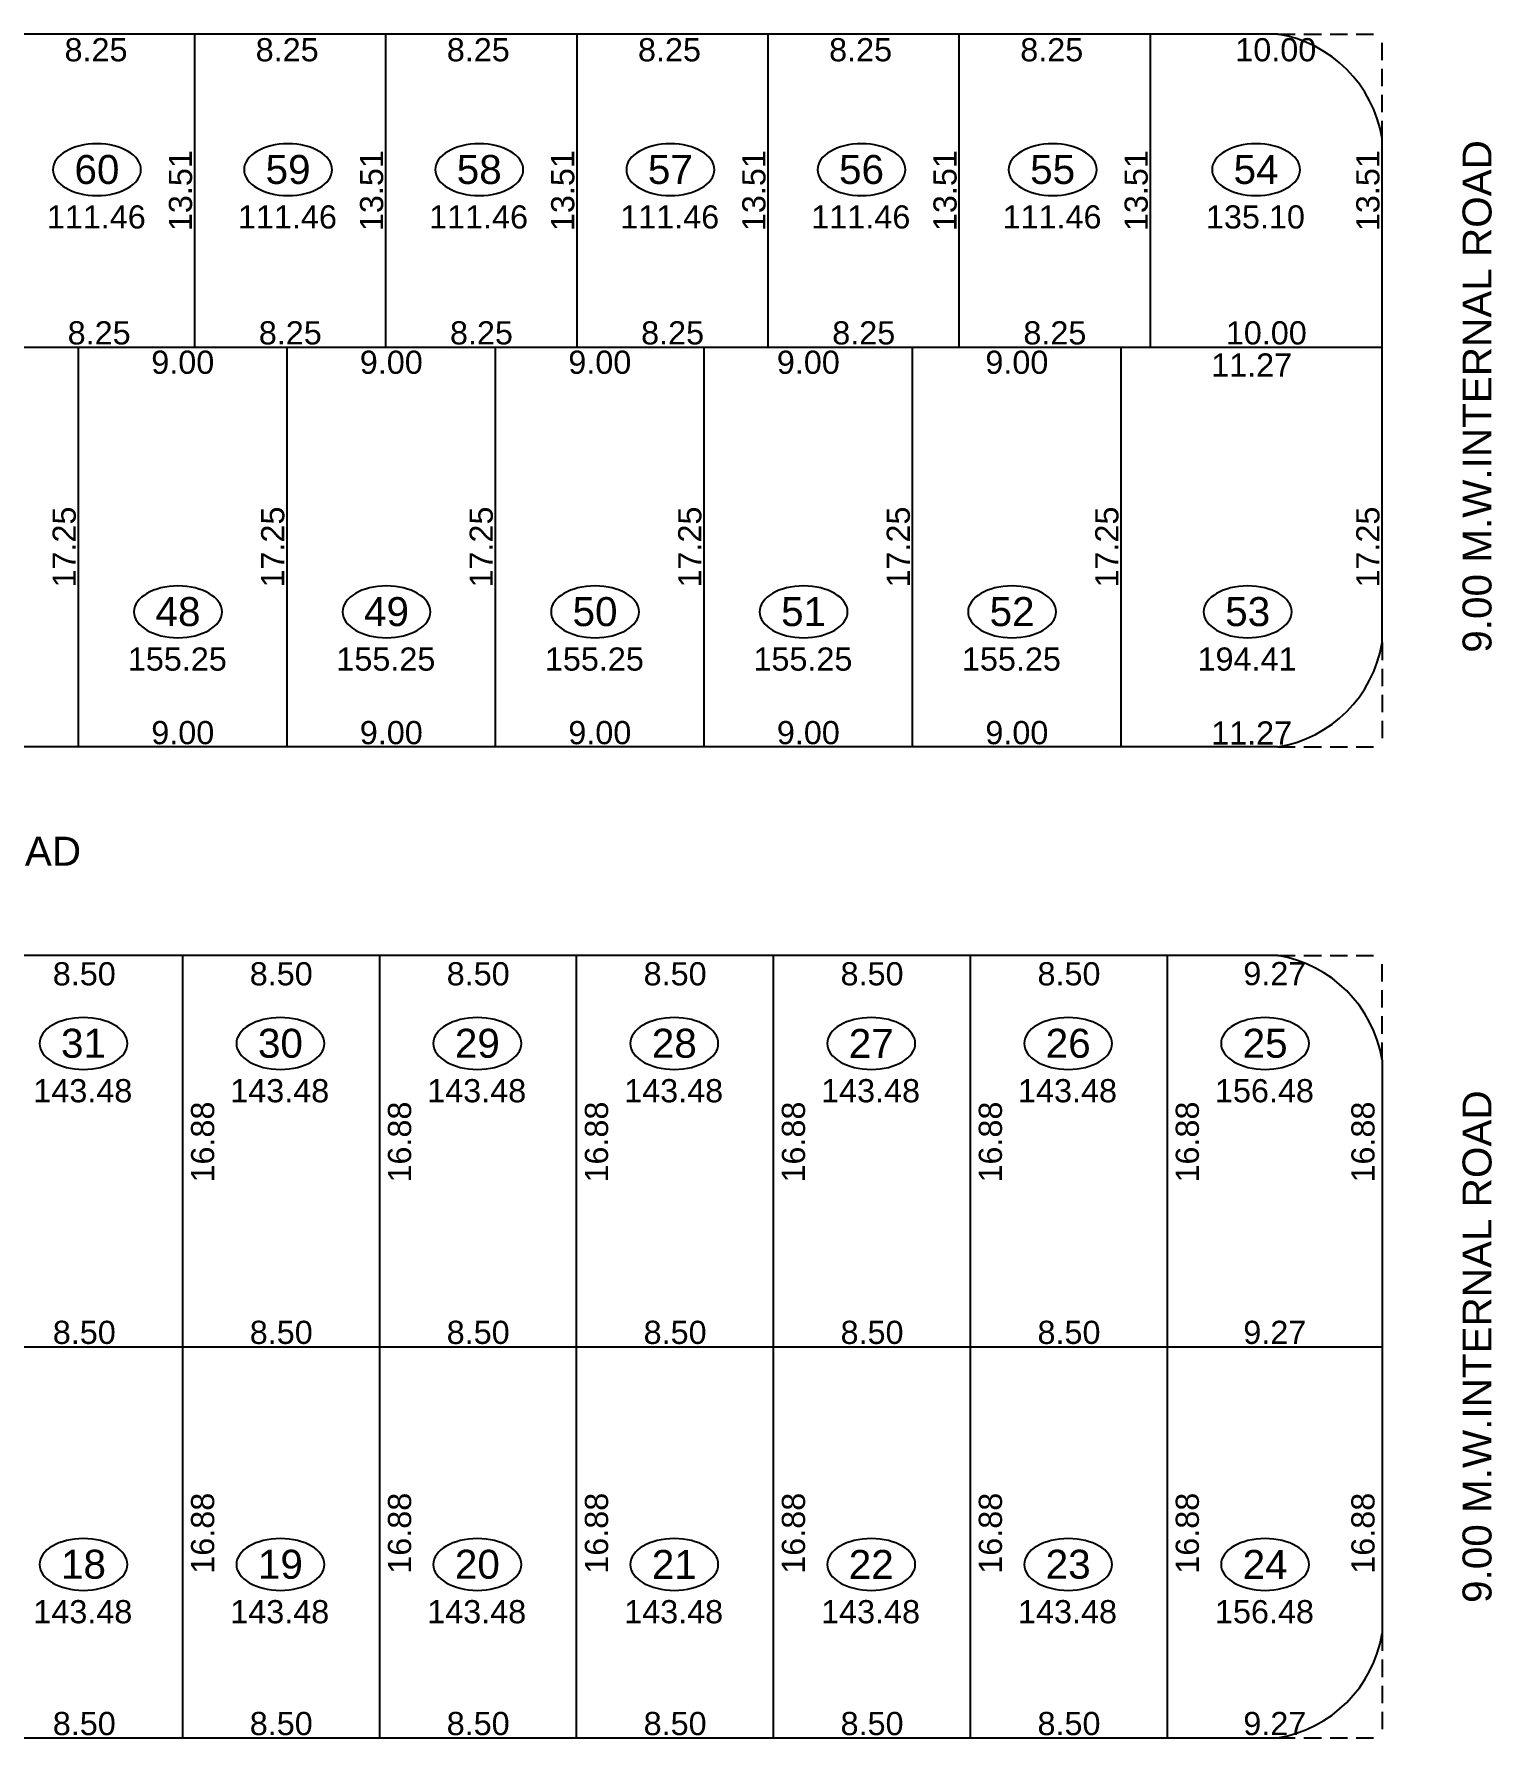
# Model space of a CAD drawing. Header units: millimetres. Extents: x 9625 to 10808, y -1607 to -1252.
# Drawn here: x 10382.5 to 10445.4, y -1412.4 to -1338.8 of the extents above; entities that cross this region are included whole.
import ezdxf

# ---------------------------------------------------------------- set-up
doc = ezdxf.new("R2010")
doc.units = ezdxf.units.MM
doc.header["$LTSCALE"] = 3
doc.header["$MEASUREMENT"] = 0
doc.header["$PDMODE"] = 35
doc.header["$PDSIZE"] = 1
doc.linetypes.add('HIDDEN', pattern=[0.375, 0.25, -0.125])
doc.layers.get('Defpoints').update_dxf_attribs({"linetype": 'HIDDEN'})
for name, color, linetype in [('DIM1', 8, 'Continuous'), ('PLOT TEXT', 3, 'Continuous'), ('Text', 3, 'Continuous'), ('WALL', 6, 'Continuous')]:
    doc.layers.add(name, color=color, linetype=linetype)
doc.styles.add('ARIAL', font='arial.ttf')
doc.styles.get("Standard").update_dxf_attribs({"font": 'arial.ttf'})
doc.dimstyles.get("Standard").update_dxf_attribs({"dimtxt": 1, "dimasz": 0, "dimexe": 0, "dimexo": 0, "dimgap": 0.1, "dimtad": 1, "dimzin": 0, "dimdsep": 46, "dimtxsty": 'Standard', "dimcen": 0, "dimse1": 1, "dimse2": 1, "dimsd1": 1, "dimsd2": 1, "dimclrd": 256, "dimclre": 256, "dimclrt": 3, "dimadec": 0, "dimazin": 0, "dimtfac": 1, "dimtix": 1, "dimtofl": 0, "dimtmove": 2, "dimatfit": 3, "dimfxl": 1, "dimtolj": 1, "dimtzin": 0, "dimlwd": -1, "dimlwe": -1, "dimarcsym": 0})

# ---------------------------------------------------------------- blocks, each defined once
blk = doc.blocks.new('*D873')
at = {"layer": 'Defpoints', "color": 0}
for p in [(10430.638, -1338.811), (10430.638, -1338.811), (10440.638, -1338.811)]:
    blk.add_point(p, dxfattribs=at)
at = {"layer": 'DIM1', "color": 3, "insert": (10436.047, -1339.493), "char_height": 1, "attachment_point": 5, "rotation": 0}
blk.add_mtext('\\A1;10.00', dxfattribs=at)
blk = doc.blocks.new('*D872')
at = {"layer": 'Defpoints', "color": 0}
for p in [(10430.638, -1352.321), (10440.638, -1352.321), (10440.638, -1352.321)]:
    blk.add_point(p, dxfattribs=at)
at = {"layer": 'DIM1', "color": 3, "insert": (10435.638, -1351.71), "char_height": 1, "attachment_point": 5, "rotation": 0}
blk.add_mtext('\\A1;10.00', dxfattribs=at)
blk = doc.blocks.new('*D874')
at = {"layer": 'Defpoints', "color": 0}
for p in [(10440.638, -1338.811), (10440.638, -1338.811), (10440.638, -1352.321)]:
    blk.add_point(p, dxfattribs=at)
at = {"layer": 'DIM1', "color": 3, "insert": (10440.028, -1345.566), "char_height": 1, "attachment_point": 5, "rotation": 90}
blk.add_mtext('\\A1;13.51', dxfattribs=at)
blk = doc.blocks.new('*D870')
at = {"layer": 'Defpoints', "color": 0}
for p in [(10422.388, -1338.811), (10422.388, -1338.811), (10430.638, -1338.811)]:
    blk.add_point(p, dxfattribs=at)
at = {"layer": 'DIM1', "color": 3, "insert": (10426.378, -1339.493), "char_height": 1, "attachment_point": 5, "rotation": 0}
blk.add_mtext('\\A1;8.25', dxfattribs=at)
blk = doc.blocks.new('*D869')
at = {"layer": 'Defpoints', "color": 0}
for p in [(10422.388, -1352.321), (10430.638, -1352.321), (10430.638, -1352.321)]:
    blk.add_point(p, dxfattribs=at)
at = {"layer": 'DIM1', "color": 3, "insert": (10426.513, -1351.71), "char_height": 1, "attachment_point": 5, "rotation": 0}
blk.add_mtext('\\A1;8.25', dxfattribs=at)
blk = doc.blocks.new('*D871')
at = {"layer": 'Defpoints', "color": 0}
for p in [(10430.638, -1338.811), (10430.638, -1338.811), (10430.638, -1352.321)]:
    blk.add_point(p, dxfattribs=at)
at = {"layer": 'DIM1', "color": 3, "insert": (10430.028, -1345.566), "char_height": 1, "attachment_point": 5, "rotation": 90}
blk.add_mtext('\\A1;13.51', dxfattribs=at)
blk = doc.blocks.new('*D868')
at = {"layer": 'Defpoints', "color": 0}
for p in [(10414.138, -1338.811), (10414.138, -1338.811), (10422.388, -1338.811)]:
    blk.add_point(p, dxfattribs=at)
at = {"layer": 'DIM1', "color": 3, "insert": (10418.128, -1339.493), "char_height": 1, "attachment_point": 5, "rotation": 0}
blk.add_mtext('\\A1;8.25', dxfattribs=at)
blk = doc.blocks.new('*D867')
at = {"layer": 'Defpoints', "color": 0}
for p in [(10414.138, -1352.321), (10422.388, -1352.321), (10422.388, -1352.321)]:
    blk.add_point(p, dxfattribs=at)
at = {"layer": 'DIM1', "color": 3, "insert": (10418.263, -1351.71), "char_height": 1, "attachment_point": 5, "rotation": 0}
blk.add_mtext('\\A1;8.25', dxfattribs=at)
blk = doc.blocks.new('*D866')
at = {"layer": 'Defpoints', "color": 0}
for p in [(10405.888, -1338.811), (10405.888, -1338.811), (10414.138, -1338.811)]:
    blk.add_point(p, dxfattribs=at)
at = {"layer": 'DIM1', "color": 3, "insert": (10409.878, -1339.493), "char_height": 1, "attachment_point": 5, "rotation": 0}
blk.add_mtext('\\A1;8.25', dxfattribs=at)
blk = doc.blocks.new('*D865')
at = {"layer": 'Defpoints', "color": 0}
for p in [(10414.138, -1338.811), (10414.138, -1338.811), (10414.138, -1352.321)]:
    blk.add_point(p, dxfattribs=at)
at = {"layer": 'DIM1', "color": 3, "insert": (10413.528, -1345.566), "char_height": 1, "attachment_point": 5, "rotation": 90}
blk.add_mtext('\\A1;13.51', dxfattribs=at)
blk = doc.blocks.new('*D864')
at = {"layer": 'Defpoints', "color": 0}
for p in [(10405.888, -1352.321), (10414.138, -1352.321), (10414.138, -1352.321)]:
    blk.add_point(p, dxfattribs=at)
at = {"layer": 'DIM1', "color": 3, "insert": (10410.013, -1351.71), "char_height": 1, "attachment_point": 5, "rotation": 0}
blk.add_mtext('\\A1;8.25', dxfattribs=at)
blk = doc.blocks.new('*D863')
at = {"layer": 'Defpoints', "color": 0}
for p in [(10397.638, -1338.811), (10397.638, -1338.811), (10405.888, -1338.811)]:
    blk.add_point(p, dxfattribs=at)
at = {"layer": 'DIM1', "color": 3, "insert": (10401.628, -1339.493), "char_height": 1, "attachment_point": 5, "rotation": 0}
blk.add_mtext('\\A1;8.25', dxfattribs=at)
blk = doc.blocks.new('*D862')
at = {"layer": 'Defpoints', "color": 0}
for p in [(10405.888, -1338.811), (10405.888, -1338.811), (10405.888, -1352.321)]:
    blk.add_point(p, dxfattribs=at)
at = {"layer": 'DIM1', "color": 3, "insert": (10405.278, -1345.566), "char_height": 1, "attachment_point": 5, "rotation": 90}
blk.add_mtext('\\A1;13.51', dxfattribs=at)
blk = doc.blocks.new('*D861')
at = {"layer": 'Defpoints', "color": 0}
for p in [(10397.638, -1352.321), (10405.888, -1352.321), (10405.888, -1352.321)]:
    blk.add_point(p, dxfattribs=at)
at = {"layer": 'DIM1', "color": 3, "insert": (10401.763, -1351.71), "char_height": 1, "attachment_point": 5, "rotation": 0}
blk.add_mtext('\\A1;8.25', dxfattribs=at)
blk = doc.blocks.new('*D860')
at = {"layer": 'Defpoints', "color": 0}
for p in [(10389.388, -1338.811), (10389.388, -1338.811), (10397.638, -1338.811)]:
    blk.add_point(p, dxfattribs=at)
at = {"layer": 'DIM1', "color": 3, "insert": (10393.378, -1339.493), "char_height": 1, "attachment_point": 5, "rotation": 0}
blk.add_mtext('\\A1;8.25', dxfattribs=at)
blk = doc.blocks.new('*D859')
at = {"layer": 'Defpoints', "color": 0}
for p in [(10397.638, -1338.811), (10397.638, -1338.811), (10397.638, -1352.321)]:
    blk.add_point(p, dxfattribs=at)
at = {"layer": 'DIM1', "color": 3, "insert": (10397.028, -1345.566), "char_height": 1, "attachment_point": 5, "rotation": 90}
blk.add_mtext('\\A1;13.51', dxfattribs=at)
blk = doc.blocks.new('*D858')
at = {"layer": 'Defpoints', "color": 0}
for p in [(10389.388, -1352.321), (10397.638, -1352.321), (10397.638, -1352.321)]:
    blk.add_point(p, dxfattribs=at)
at = {"layer": 'DIM1', "color": 3, "insert": (10393.513, -1351.71), "char_height": 1, "attachment_point": 5, "rotation": 0}
blk.add_mtext('\\A1;8.25', dxfattribs=at)
blk = doc.blocks.new('*D857')
at = {"layer": 'Defpoints', "color": 0}
for p in [(10381.138, -1338.811), (10381.138, -1338.811), (10389.388, -1338.811)]:
    blk.add_point(p, dxfattribs=at)
at = {"layer": 'DIM1', "color": 3, "insert": (10385.128, -1339.493), "char_height": 1, "attachment_point": 5, "rotation": 0}
blk.add_mtext('\\A1;8.25', dxfattribs=at)
blk = doc.blocks.new('*D856')
at = {"layer": 'Defpoints', "color": 0}
for p in [(10389.388, -1338.811), (10389.388, -1338.811), (10389.388, -1352.321)]:
    blk.add_point(p, dxfattribs=at)
at = {"layer": 'DIM1', "color": 3, "insert": (10388.778, -1345.566), "char_height": 1, "attachment_point": 5, "rotation": 90}
blk.add_mtext('\\A1;13.51', dxfattribs=at)
blk = doc.blocks.new('*D855')
at = {"layer": 'Defpoints', "color": 0}
for p in [(10381.138, -1352.321), (10389.388, -1352.321), (10389.388, -1352.321)]:
    blk.add_point(p, dxfattribs=at)
at = {"layer": 'DIM1', "color": 3, "insert": (10385.263, -1351.71), "char_height": 1, "attachment_point": 5, "rotation": 0}
blk.add_mtext('\\A1;8.25', dxfattribs=at)
blk = doc.blocks.new('*D829')
at = {"layer": 'Defpoints', "color": 0}
for p in [(10420.372, -1352.321), (10429.372, -1352.321), (10429.372, -1352.321)]:
    blk.add_point(p, dxfattribs=at)
at = {"layer": 'DIM1', "color": 3, "insert": (10424.872, -1352.978), "char_height": 1, "attachment_point": 5}
blk.add_mtext('\\A1;9.00', dxfattribs=at)
blk = doc.blocks.new('*D828')
at = {"layer": 'Defpoints', "color": 0}
for p in [(10411.372, -1352.321), (10420.372, -1352.321), (10420.372, -1352.321)]:
    blk.add_point(p, dxfattribs=at)
at = {"layer": 'DIM1', "color": 3, "insert": (10415.872, -1352.978), "char_height": 1, "attachment_point": 5}
blk.add_mtext('\\A1;9.00', dxfattribs=at)
blk = doc.blocks.new('*D827')
at = {"layer": 'Defpoints', "color": 0}
for p in [(10429.372, -1352.321), (10440.638, -1352.321), (10440.638, -1352.321)]:
    blk.add_point(p, dxfattribs=at)
at = {"layer": 'DIM1', "color": 3, "insert": (10435.005, -1353.09), "char_height": 1, "attachment_point": 5}
blk.add_mtext('\\A1;11.27', dxfattribs=at)
blk = doc.blocks.new('*D826')
at = {"layer": 'Defpoints', "color": 0}
for p in [(10440.638, -1352.321), (10440.638, -1369.571), (10440.638, -1369.571)]:
    blk.add_point(p, dxfattribs=at)
at = {"layer": 'DIM1', "color": 3, "insert": (10440.028, -1360.946), "char_height": 1, "attachment_point": 5, "rotation": 90}
blk.add_mtext('\\A1;17.25', dxfattribs=at)
blk = doc.blocks.new('*D825')
at = {"layer": 'Defpoints', "color": 0}
for p in [(10429.372, -1369.571), (10440.638, -1369.571), (10440.638, -1369.571)]:
    blk.add_point(p, dxfattribs=at)
at = {"layer": 'DIM1', "color": 3, "insert": (10435.005, -1368.969), "char_height": 1, "attachment_point": 5}
blk.add_mtext('\\A1;11.27', dxfattribs=at)
blk = doc.blocks.new('*D824')
at = {"layer": 'Defpoints', "color": 0}
for p in [(10429.372, -1352.321), (10429.372, -1369.571), (10429.372, -1369.571)]:
    blk.add_point(p, dxfattribs=at)
at = {"layer": 'DIM1', "color": 3, "insert": (10428.761, -1360.946), "char_height": 1, "attachment_point": 5, "rotation": 90}
blk.add_mtext('\\A1;17.25', dxfattribs=at)
blk = doc.blocks.new('*D823')
at = {"layer": 'Defpoints', "color": 0}
for p in [(10420.372, -1369.571), (10429.372, -1369.571), (10429.372, -1369.571)]:
    blk.add_point(p, dxfattribs=at)
at = {"layer": 'DIM1', "color": 3, "insert": (10424.872, -1368.96), "char_height": 1, "attachment_point": 5}
blk.add_mtext('\\A1;9.00', dxfattribs=at)
blk = doc.blocks.new('*D822')
at = {"layer": 'Defpoints', "color": 0}
for p in [(10402.372, -1352.321), (10411.372, -1352.321), (10411.372, -1352.321)]:
    blk.add_point(p, dxfattribs=at)
at = {"layer": 'DIM1', "color": 3, "insert": (10406.872, -1352.978), "char_height": 1, "attachment_point": 5}
blk.add_mtext('\\A1;9.00', dxfattribs=at)
blk = doc.blocks.new('*D821')
at = {"layer": 'Defpoints', "color": 0}
for p in [(10411.372, -1352.321), (10411.372, -1352.321), (10411.372, -1369.571)]:
    blk.add_point(p, dxfattribs=at)
at = {"layer": 'DIM1', "color": 3, "insert": (10410.761, -1360.946), "char_height": 1, "attachment_point": 5, "rotation": 90}
blk.add_mtext('\\A1;17.25', dxfattribs=at)
blk = doc.blocks.new('*D820')
at = {"layer": 'Defpoints', "color": 0}
for p in [(10402.372, -1369.571), (10411.372, -1369.571), (10411.372, -1369.571)]:
    blk.add_point(p, dxfattribs=at)
at = {"layer": 'DIM1', "color": 3, "insert": (10406.872, -1368.96), "char_height": 1, "attachment_point": 5}
blk.add_mtext('\\A1;9.00', dxfattribs=at)
blk = doc.blocks.new('*D819')
at = {"layer": 'Defpoints', "color": 0}
for p in [(10393.372, -1352.321), (10402.372, -1352.321), (10402.372, -1352.321)]:
    blk.add_point(p, dxfattribs=at)
at = {"layer": 'DIM1', "color": 3, "insert": (10397.872, -1352.978), "char_height": 1, "attachment_point": 5}
blk.add_mtext('\\A1;9.00', dxfattribs=at)
blk = doc.blocks.new('*D818')
at = {"layer": 'Defpoints', "color": 0}
for p in [(10402.372, -1352.321), (10402.372, -1352.321), (10402.372, -1369.571)]:
    blk.add_point(p, dxfattribs=at)
at = {"layer": 'DIM1', "color": 3, "insert": (10401.761, -1360.946), "char_height": 1, "attachment_point": 5, "rotation": 90}
blk.add_mtext('\\A1;17.25', dxfattribs=at)
blk = doc.blocks.new('*D817')
at = {"layer": 'Defpoints', "color": 0}
for p in [(10393.372, -1369.571), (10402.372, -1369.571), (10402.372, -1369.571)]:
    blk.add_point(p, dxfattribs=at)
at = {"layer": 'DIM1', "color": 3, "insert": (10397.872, -1368.96), "char_height": 1, "attachment_point": 5}
blk.add_mtext('\\A1;9.00', dxfattribs=at)
blk = doc.blocks.new('*D816')
at = {"layer": 'Defpoints', "color": 0}
for p in [(10384.372, -1352.321), (10393.372, -1352.321), (10393.372, -1352.321)]:
    blk.add_point(p, dxfattribs=at)
at = {"layer": 'DIM1', "color": 3, "insert": (10388.872, -1352.978), "char_height": 1, "attachment_point": 5}
blk.add_mtext('\\A1;9.00', dxfattribs=at)
blk = doc.blocks.new('*D815')
at = {"layer": 'Defpoints', "color": 0}
for p in [(10393.372, -1352.321), (10393.372, -1352.321), (10393.372, -1369.571)]:
    blk.add_point(p, dxfattribs=at)
at = {"layer": 'DIM1', "color": 3, "insert": (10392.761, -1360.946), "char_height": 1, "attachment_point": 5, "rotation": 90}
blk.add_mtext('\\A1;17.25', dxfattribs=at)
blk = doc.blocks.new('*D814')
at = {"layer": 'Defpoints', "color": 0}
for p in [(10384.372, -1369.571), (10393.372, -1369.571), (10393.372, -1369.571)]:
    blk.add_point(p, dxfattribs=at)
at = {"layer": 'DIM1', "color": 3, "insert": (10388.872, -1368.96), "char_height": 1, "attachment_point": 5}
blk.add_mtext('\\A1;9.00', dxfattribs=at)
blk = doc.blocks.new('*D813')
at = {"layer": 'Defpoints', "color": 0}
for p in [(10375.372, -1352.321), (10384.372, -1352.321), (10384.372, -1352.321)]:
    blk.add_point(p, dxfattribs=at)
at = {"layer": 'DIM1', "color": 3, "insert": (10379.872, -1352.978), "char_height": 1, "attachment_point": 5}
blk.add_mtext('\\A1;9.00', dxfattribs=at)
blk = doc.blocks.new('*D812')
at = {"layer": 'Defpoints', "color": 0}
for p in [(10384.372, -1352.321), (10384.372, -1352.321), (10384.372, -1369.571)]:
    blk.add_point(p, dxfattribs=at)
at = {"layer": 'DIM1', "color": 3, "insert": (10383.761, -1360.946), "char_height": 1, "attachment_point": 5, "rotation": 90}
blk.add_mtext('\\A1;17.25', dxfattribs=at)
blk = doc.blocks.new('*D811')
at = {"layer": 'Defpoints', "color": 0}
for p in [(10375.372, -1369.571), (10384.372, -1369.571), (10384.372, -1369.571)]:
    blk.add_point(p, dxfattribs=at)
at = {"layer": 'DIM1', "color": 3, "insert": (10379.872, -1368.96), "char_height": 1, "attachment_point": 5}
blk.add_mtext('\\A1;9.00', dxfattribs=at)
blk = doc.blocks.new('*D577')
at = {"layer": 'Defpoints', "color": 0}
for p in [(10380.372, -1378.571), (10388.872, -1378.571), (10388.872, -1378.571)]:
    blk.add_point(p, dxfattribs=at)
at = {"layer": 'DIM1', "color": 3, "insert": (10384.622, -1379.367), "char_height": 1, "attachment_point": 5}
blk.add_mtext('\\A1;8.50', dxfattribs=at)
blk = doc.blocks.new('*D576')
at = {"layer": 'Defpoints', "color": 0}
for p in [(10380.372, -1395.451), (10388.872, -1395.451), (10388.872, -1395.451)]:
    blk.add_point(p, dxfattribs=at)
at = {"layer": 'DIM1', "color": 3, "insert": (10384.622, -1394.84), "char_height": 1, "attachment_point": 5}
blk.add_mtext('\\A1;8.50', dxfattribs=at)
blk = doc.blocks.new('*D575')
at = {"layer": 'Defpoints', "color": 0}
for p in [(10388.872, -1378.571), (10388.872, -1378.571), (10388.872, -1395.451)]:
    blk.add_point(p, dxfattribs=at)
at = {"layer": 'DIM1', "color": 3, "insert": (10389.735, -1386.622), "char_height": 1, "attachment_point": 5, "rotation": 90}
blk.add_mtext('\\A1;16.88', dxfattribs=at)
blk = doc.blocks.new('*D574')
at = {"layer": 'Defpoints', "color": 0}
for p in [(10388.872, -1378.571), (10397.372, -1378.571), (10397.372, -1378.571)]:
    blk.add_point(p, dxfattribs=at)
at = {"layer": 'DIM1', "color": 3, "insert": (10393.122, -1379.367), "char_height": 1, "attachment_point": 5}
blk.add_mtext('\\A1;8.50', dxfattribs=at)
blk = doc.blocks.new('*D573')
at = {"layer": 'Defpoints', "color": 0}
for p in [(10388.872, -1395.451), (10397.372, -1395.451), (10397.372, -1395.451)]:
    blk.add_point(p, dxfattribs=at)
at = {"layer": 'DIM1', "color": 3, "insert": (10393.122, -1394.84), "char_height": 1, "attachment_point": 5}
blk.add_mtext('\\A1;8.50', dxfattribs=at)
blk = doc.blocks.new('*D572')
at = {"layer": 'Defpoints', "color": 0}
for p in [(10397.372, -1378.571), (10397.372, -1378.571), (10397.372, -1395.451)]:
    blk.add_point(p, dxfattribs=at)
at = {"layer": 'DIM1', "color": 3, "insert": (10398.235, -1386.622), "char_height": 1, "attachment_point": 5, "rotation": 90}
blk.add_mtext('\\A1;16.88', dxfattribs=at)
blk = doc.blocks.new('*D571')
at = {"layer": 'Defpoints', "color": 0}
for p in [(10397.372, -1378.571), (10405.872, -1378.571), (10405.872, -1378.571)]:
    blk.add_point(p, dxfattribs=at)
at = {"layer": 'DIM1', "color": 3, "insert": (10401.622, -1379.367), "char_height": 1, "attachment_point": 5}
blk.add_mtext('\\A1;8.50', dxfattribs=at)
blk = doc.blocks.new('*D570')
at = {"layer": 'Defpoints', "color": 0}
for p in [(10397.372, -1395.451), (10405.872, -1395.451), (10405.872, -1395.451)]:
    blk.add_point(p, dxfattribs=at)
at = {"layer": 'DIM1', "color": 3, "insert": (10401.622, -1394.84), "char_height": 1, "attachment_point": 5}
blk.add_mtext('\\A1;8.50', dxfattribs=at)
blk = doc.blocks.new('*D569')
at = {"layer": 'Defpoints', "color": 0}
for p in [(10405.872, -1378.571), (10405.872, -1378.571), (10405.872, -1395.451)]:
    blk.add_point(p, dxfattribs=at)
at = {"layer": 'DIM1', "color": 3, "insert": (10406.735, -1386.622), "char_height": 1, "attachment_point": 5, "rotation": 90}
blk.add_mtext('\\A1;16.88', dxfattribs=at)
blk = doc.blocks.new('*D568')
at = {"layer": 'Defpoints', "color": 0}
for p in [(10405.872, -1378.571), (10414.372, -1378.571), (10414.372, -1378.571)]:
    blk.add_point(p, dxfattribs=at)
at = {"layer": 'DIM1', "color": 3, "insert": (10410.122, -1379.367), "char_height": 1, "attachment_point": 5}
blk.add_mtext('\\A1;8.50', dxfattribs=at)
blk = doc.blocks.new('*D567')
at = {"layer": 'Defpoints', "color": 0}
for p in [(10405.872, -1395.451), (10414.372, -1395.451), (10414.372, -1395.451)]:
    blk.add_point(p, dxfattribs=at)
at = {"layer": 'DIM1', "color": 3, "insert": (10410.122, -1394.84), "char_height": 1, "attachment_point": 5}
blk.add_mtext('\\A1;8.50', dxfattribs=at)
blk = doc.blocks.new('*D566')
at = {"layer": 'Defpoints', "color": 0}
for p in [(10414.372, -1378.571), (10414.372, -1378.571), (10414.372, -1395.451)]:
    blk.add_point(p, dxfattribs=at)
at = {"layer": 'DIM1', "color": 3, "insert": (10415.235, -1386.622), "char_height": 1, "attachment_point": 5, "rotation": 90}
blk.add_mtext('\\A1;16.88', dxfattribs=at)
blk = doc.blocks.new('*D565')
at = {"layer": 'Defpoints', "color": 0}
for p in [(10414.372, -1378.571), (10422.872, -1378.571), (10422.872, -1378.571)]:
    blk.add_point(p, dxfattribs=at)
at = {"layer": 'DIM1', "color": 3, "insert": (10418.622, -1379.367), "char_height": 1, "attachment_point": 5}
blk.add_mtext('\\A1;8.50', dxfattribs=at)
blk = doc.blocks.new('*D564')
at = {"layer": 'Defpoints', "color": 0}
for p in [(10414.372, -1395.451), (10422.872, -1395.451), (10422.872, -1395.451)]:
    blk.add_point(p, dxfattribs=at)
at = {"layer": 'DIM1', "color": 3, "insert": (10418.622, -1394.84), "char_height": 1, "attachment_point": 5}
blk.add_mtext('\\A1;8.50', dxfattribs=at)
blk = doc.blocks.new('*D563')
at = {"layer": 'Defpoints', "color": 0}
for p in [(10422.872, -1378.571), (10422.872, -1378.571), (10422.872, -1395.451)]:
    blk.add_point(p, dxfattribs=at)
at = {"layer": 'DIM1', "color": 3, "insert": (10423.735, -1386.622), "char_height": 1, "attachment_point": 5, "rotation": 90}
blk.add_mtext('\\A1;16.88', dxfattribs=at)
blk = doc.blocks.new('*D562')
at = {"layer": 'Defpoints', "color": 0}
for p in [(10422.872, -1378.571), (10431.372, -1378.571), (10431.372, -1378.571)]:
    blk.add_point(p, dxfattribs=at)
at = {"layer": 'DIM1', "color": 3, "insert": (10427.122, -1379.367), "char_height": 1, "attachment_point": 5}
blk.add_mtext('\\A1;8.50', dxfattribs=at)
blk = doc.blocks.new('*D561')
at = {"layer": 'Defpoints', "color": 0}
for p in [(10422.872, -1395.451), (10431.372, -1395.451), (10431.372, -1395.451)]:
    blk.add_point(p, dxfattribs=at)
at = {"layer": 'DIM1', "color": 3, "insert": (10427.122, -1394.84), "char_height": 1, "attachment_point": 5}
blk.add_mtext('\\A1;8.50', dxfattribs=at)
blk = doc.blocks.new('*D560')
at = {"layer": 'Defpoints', "color": 0}
for p in [(10440.638, -1378.571), (10440.638, -1378.571), (10440.638, -1395.451)]:
    blk.add_point(p, dxfattribs=at)
at = {"layer": 'DIM1', "color": 3, "insert": (10439.816, -1386.622), "char_height": 1, "attachment_point": 5, "rotation": 90}
blk.add_mtext('\\A1;16.88', dxfattribs=at)
blk = doc.blocks.new('*D559')
at = {"layer": 'Defpoints', "color": 0}
for p in [(10431.372, -1378.571), (10431.372, -1378.571), (10431.372, -1395.451)]:
    blk.add_point(p, dxfattribs=at)
at = {"layer": 'DIM1', "color": 3, "insert": (10432.235, -1386.622), "char_height": 1, "attachment_point": 5, "rotation": 90}
blk.add_mtext('\\A1;16.88', dxfattribs=at)
blk = doc.blocks.new('*D558')
at = {"layer": 'Defpoints', "color": 0}
for p in [(10431.372, -1378.571), (10440.638, -1378.571), (10440.638, -1378.571)]:
    blk.add_point(p, dxfattribs=at)
at = {"layer": 'DIM1', "color": 3, "insert": (10436.005, -1379.359), "char_height": 1, "attachment_point": 5}
blk.add_mtext('\\A1;9.27', dxfattribs=at)
blk = doc.blocks.new('*D557')
at = {"layer": 'Defpoints', "color": 0}
for p in [(10431.372, -1395.451), (10440.638, -1395.451), (10440.638, -1395.451)]:
    blk.add_point(p, dxfattribs=at)
at = {"layer": 'DIM1', "color": 3, "insert": (10436.005, -1394.84), "char_height": 1, "attachment_point": 5}
blk.add_mtext('\\A1;9.27', dxfattribs=at)
blk = doc.blocks.new('*D556')
at = {"layer": 'Defpoints', "color": 0}
for p in [(10440.638, -1395.451), (10440.638, -1395.451), (10440.638, -1412.331)]:
    blk.add_point(p, dxfattribs=at)
at = {"layer": 'DIM1', "color": 3, "insert": (10439.816, -1403.502), "char_height": 1, "attachment_point": 5, "rotation": 90}
blk.add_mtext('\\A1;16.88', dxfattribs=at)
blk = doc.blocks.new('*D555')
at = {"layer": 'Defpoints', "color": 0}
for p in [(10431.372, -1395.451), (10431.372, -1395.451), (10431.372, -1412.331)]:
    blk.add_point(p, dxfattribs=at)
at = {"layer": 'DIM1', "color": 3, "insert": (10432.235, -1403.502), "char_height": 1, "attachment_point": 5, "rotation": 90}
blk.add_mtext('\\A1;16.88', dxfattribs=at)
blk = doc.blocks.new('*D554')
at = {"layer": 'Defpoints', "color": 0}
for p in [(10431.372, -1412.331), (10440.638, -1412.331), (10440.638, -1412.331)]:
    blk.add_point(p, dxfattribs=at)
at = {"layer": 'DIM1', "color": 3, "insert": (10436.005, -1411.72), "char_height": 1, "attachment_point": 5}
blk.add_mtext('\\A1;9.27', dxfattribs=at)
blk = doc.blocks.new('*D553')
at = {"layer": 'Defpoints', "color": 0}
for p in [(10422.872, -1395.451), (10422.872, -1395.451), (10422.872, -1412.331)]:
    blk.add_point(p, dxfattribs=at)
at = {"layer": 'DIM1', "color": 3, "insert": (10423.735, -1403.502), "char_height": 1, "attachment_point": 5, "rotation": 90}
blk.add_mtext('\\A1;16.88', dxfattribs=at)
blk = doc.blocks.new('*D552')
at = {"layer": 'Defpoints', "color": 0}
for p in [(10422.872, -1412.331), (10431.372, -1412.331), (10431.372, -1412.331)]:
    blk.add_point(p, dxfattribs=at)
at = {"layer": 'DIM1', "color": 3, "insert": (10427.122, -1411.72), "char_height": 1, "attachment_point": 5}
blk.add_mtext('\\A1;8.50', dxfattribs=at)
blk = doc.blocks.new('*D551')
at = {"layer": 'Defpoints', "color": 0}
for p in [(10414.372, -1395.451), (10414.372, -1395.451), (10414.372, -1412.331)]:
    blk.add_point(p, dxfattribs=at)
at = {"layer": 'DIM1', "color": 3, "insert": (10415.235, -1403.502), "char_height": 1, "attachment_point": 5, "rotation": 90}
blk.add_mtext('\\A1;16.88', dxfattribs=at)
blk = doc.blocks.new('*D550')
at = {"layer": 'Defpoints', "color": 0}
for p in [(10414.372, -1412.331), (10422.872, -1412.331), (10422.872, -1412.331)]:
    blk.add_point(p, dxfattribs=at)
at = {"layer": 'DIM1', "color": 3, "insert": (10418.622, -1411.72), "char_height": 1, "attachment_point": 5}
blk.add_mtext('\\A1;8.50', dxfattribs=at)
blk = doc.blocks.new('*D549')
at = {"layer": 'Defpoints', "color": 0}
for p in [(10405.872, -1395.451), (10405.872, -1395.451), (10405.872, -1412.331)]:
    blk.add_point(p, dxfattribs=at)
at = {"layer": 'DIM1', "color": 3, "insert": (10406.735, -1403.502), "char_height": 1, "attachment_point": 5, "rotation": 90}
blk.add_mtext('\\A1;16.88', dxfattribs=at)
blk = doc.blocks.new('*D548')
at = {"layer": 'Defpoints', "color": 0}
for p in [(10405.872, -1412.331), (10414.372, -1412.331), (10414.372, -1412.331)]:
    blk.add_point(p, dxfattribs=at)
at = {"layer": 'DIM1', "color": 3, "insert": (10410.122, -1411.72), "char_height": 1, "attachment_point": 5}
blk.add_mtext('\\A1;8.50', dxfattribs=at)
blk = doc.blocks.new('*D547')
at = {"layer": 'Defpoints', "color": 0}
for p in [(10397.372, -1395.451), (10397.372, -1395.451), (10397.372, -1412.331)]:
    blk.add_point(p, dxfattribs=at)
at = {"layer": 'DIM1', "color": 3, "insert": (10398.235, -1403.502), "char_height": 1, "attachment_point": 5, "rotation": 90}
blk.add_mtext('\\A1;16.88', dxfattribs=at)
blk = doc.blocks.new('*D546')
at = {"layer": 'Defpoints', "color": 0}
for p in [(10397.372, -1412.331), (10405.872, -1412.331), (10405.872, -1412.331)]:
    blk.add_point(p, dxfattribs=at)
at = {"layer": 'DIM1', "color": 3, "insert": (10401.622, -1411.72), "char_height": 1, "attachment_point": 5}
blk.add_mtext('\\A1;8.50', dxfattribs=at)
blk = doc.blocks.new('*D545')
at = {"layer": 'Defpoints', "color": 0}
for p in [(10388.872, -1395.451), (10388.872, -1395.451), (10388.872, -1412.331)]:
    blk.add_point(p, dxfattribs=at)
at = {"layer": 'DIM1', "color": 3, "insert": (10389.735, -1403.502), "char_height": 1, "attachment_point": 5, "rotation": 90}
blk.add_mtext('\\A1;16.88', dxfattribs=at)
blk = doc.blocks.new('*D544')
at = {"layer": 'Defpoints', "color": 0}
for p in [(10388.872, -1412.331), (10397.372, -1412.331), (10397.372, -1412.331)]:
    blk.add_point(p, dxfattribs=at)
at = {"layer": 'DIM1', "color": 3, "insert": (10393.122, -1411.72), "char_height": 1, "attachment_point": 5}
blk.add_mtext('\\A1;8.50', dxfattribs=at)
blk = doc.blocks.new('*D542')
at = {"layer": 'Defpoints', "color": 0}
for p in [(10380.372, -1412.331), (10388.872, -1412.331), (10388.872, -1412.331)]:
    blk.add_point(p, dxfattribs=at)
at = {"layer": 'DIM1', "color": 3, "insert": (10384.622, -1411.72), "char_height": 1, "attachment_point": 5}
blk.add_mtext('\\A1;8.50', dxfattribs=at)
blk = doc.blocks.new('*D521')
at = {"layer": 'Defpoints', "color": 0}
for p in [(10420.372, -1352.321), (10420.372, -1369.571), (10420.372, -1369.571)]:
    blk.add_point(p, dxfattribs=at)
at = {"layer": 'DIM1', "color": 3, "insert": (10419.761, -1360.946), "char_height": 1, "attachment_point": 5, "rotation": 90}
blk.add_mtext('\\A1;17.25', dxfattribs=at)
blk = doc.blocks.new('*D520')
at = {"layer": 'Defpoints', "color": 0}
for p in [(10411.372, -1369.571), (10420.372, -1369.571), (10420.372, -1369.571)]:
    blk.add_point(p, dxfattribs=at)
at = {"layer": 'DIM1', "color": 3, "insert": (10415.872, -1368.96), "char_height": 1, "attachment_point": 5}
blk.add_mtext('\\A1;9.00', dxfattribs=at)
blk = doc.blocks.new('*D519')
at = {"layer": 'Defpoints', "color": 0}
for p in [(10422.388, -1338.811), (10422.388, -1338.811), (10422.388, -1352.321)]:
    blk.add_point(p, dxfattribs=at)
at = {"layer": 'DIM1', "color": 3, "insert": (10421.778, -1345.566), "char_height": 1, "attachment_point": 5, "rotation": 90}
blk.add_mtext('\\A1;13.51', dxfattribs=at)
blk = doc.blocks.new('*D518')
at = {"layer": 'Defpoints', "color": 0}
for p in [(10414.138, -1352.321), (10422.388, -1352.321), (10422.388, -1352.321)]:
    blk.add_point(p, dxfattribs=at)
at = {"layer": 'DIM1', "color": 3, "insert": (10418.263, -1351.71), "char_height": 1, "attachment_point": 5}
blk.add_mtext('\\A1;8.25', dxfattribs=at)

msp = doc.modelspace()

# ---------------------------------------------------------------- linework, layer by layer
at = {"layer": 'PLOT TEXT', "extrusion": (0, 0, -1)}
for centre in [(10385.1672, -1344.6614), (10393.4172, -1344.6614), (10401.6672, -1344.6614), (10409.9172, -1344.6614), (10418.1672, -1344.6614), (10426.4172, -1344.6614), (10435.1965, -1344.6614), (10388.6658, -1363.7406), (10397.6658, -1363.7406), (10406.6658, -1363.7406), (10415.6671, -1363.7406), (10424.6658, -1363.7406), (10434.835, -1363.7406), (10384.5867, -1382.3671), (10393.0867, -1382.3671), (10401.5867, -1382.3671), (10410.0867, -1382.3671), (10418.5867, -1382.3671), (10427.0867, -1382.3671), (10435.5867, -1382.3671), (10384.5867, -1404.8486), (10393.0867, -1404.8486), (10401.5867, -1404.8486), (10410.0867, -1404.8486), (10418.5867, -1404.8486), (10427.0867, -1404.8486), (10435.5867, -1404.8486)]:
    msp.add_ellipse(centre, major_axis=(1.9004, 0), ratio=0.5882805, dxfattribs=at)
at = {"layer": 'WALL', "lineweight": 25}
for p, q in [((10436.1384, -1338.8109), (10312.3716, -1338.8109)), ((10389.3884, -1352.3209), (10389.3884, -1338.8109)), ((10397.6384, -1352.3209), (10397.6384, -1338.8109)), ((10405.8884, -1352.3209), (10405.8884, -1338.8109)), ((10414.1384, -1352.3209), (10414.1384, -1338.8109)), ((10422.3884, -1352.3209), (10422.3884, -1338.8109)), ((10422.3884, -1352.3209), (10422.3884, -1338.8109)), ((10430.6384, -1352.3209), (10430.6384, -1338.8109)), ((10430.6384, -1352.3209), (10430.6384, -1338.8109)), ((10440.6384, -1365.0709), (10440.6384, -1343.3109)), ((10312.3716, -1352.3209), (10440.6384, -1352.3209)), ((10384.3716, -1369.5709), (10384.3716, -1352.3209)), ((10393.3716, -1369.5709), (10393.3716, -1352.3209)), ((10402.3716, -1369.5709), (10402.3716, -1352.3209)), ((10411.3716, -1369.5709), (10411.3716, -1352.3209)), ((10420.3716, -1369.5709), (10420.3716, -1352.3209)), ((10429.3716, -1369.5709), (10429.3716, -1352.3209)), ((10436.1384, -1369.5709), (10312.3716, -1369.5709)), ((10436.1384, -1378.5709), (10312.3716, -1378.5709)), ((10388.8716, -1412.3309), (10388.8716, -1378.5709)), ((10397.3716, -1412.3309), (10397.3716, -1378.5709)), ((10405.8716, -1412.3309), (10405.8716, -1378.5709)), ((10414.3716, -1412.3309), (10414.3716, -1378.5709)), ((10422.8716, -1412.3309), (10422.8716, -1378.5709)), ((10431.3716, -1412.3309), (10431.3716, -1378.5709)), ((10440.6384, -1383.0709), (10440.6384, -1407.8309)), ((10312.3716, -1395.4509), (10440.6384, -1395.4509)), ((10312.3716, -1412.3309), (10436.1384, -1412.3309))]:
    msp.add_line(p, q, dxfattribs=at)
at = {"layer": 'WALL', "linetype": 'HIDDEN', "lineweight": 25}
for p, q in [((10436.1384, -1338.8109), (10440.6384, -1338.8109)), ((10440.6384, -1343.3109), (10440.6384, -1338.8109)), ((10440.6384, -1365.0709), (10440.6384, -1369.5709)), ((10436.1384, -1369.5709), (10440.6384, -1369.5709)), ((10436.1384, -1378.5709), (10440.6384, -1378.5709)), ((10440.6384, -1383.0709), (10440.6384, -1378.5709)), ((10440.6384, -1407.8309), (10440.6384, -1412.3309)), ((10436.1384, -1412.3309), (10440.6384, -1412.3309))]:
    msp.add_line(p, q, dxfattribs=at)
at = {"layer": 'WALL', "lineweight": 25}
for centre, start, end in [((10435.2369, -1344.2125), 9.475941, 80.524059), ((10435.2369, -1364.1694), 279.475941, 350.524059), ((10435.2369, -1383.9725), 9.475941, 80.524059), ((10435.2369, -1406.9294), 279.475941, 350.524059)]:
    msp.add_arc(centre, 5.4763, start, end, dxfattribs=at)

# ---------------------------------------------------------------- texts
at = {"layer": 'PLOT TEXT', "linetype": 'Continuous', "attachment_point": 5, "style": 'ARIAL'}
for s, insert, char_height in [('\\A1;60', (10385.1672, -1344.6614), 1.25), ('\\A1;59', (10393.4172, -1344.6614), 1.25), ('\\A1;58', (10401.6672, -1344.6614), 1.25), ('\\A1;57', (10409.9172, -1344.6614), 1.25), ('\\A1;56', (10418.1672, -1344.6614), 1.25), ('\\A1;55', (10426.4172, -1344.6614), 1.25), ('\\A1;54', (10435.1965, -1344.6614), 1.25), ('\\A1;111.46', (10385.1385, -1346.7069), 1), ('\\A1;111.46', (10393.3885, -1346.7069), 1), ('\\A1;111.46', (10401.6385, -1346.7069), 1), ('\\A1;111.46', (10409.8885, -1346.7069), 1), ('\\A1;111.46', (10418.1385, -1346.7069), 1), ('\\A1;111.46', (10426.3885, -1346.7069), 1), ('\\A1;135.10', (10435.1678, -1346.7069), 1), ('\\A1;48', (10388.6658, -1363.7406), 1.25), ('\\A1;49', (10397.6658, -1363.7406), 1.25), ('\\A1;50', (10406.6658, -1363.7406), 1.25), ('\\A1;51', (10415.6671, -1363.7406), 1.25), ('\\A1;52', (10424.6658, -1363.7406), 1.25), ('\\A1;53', (10434.835, -1363.7406), 1.25), ('\\A1;155.25', (10388.637, -1365.7862), 1), ('\\A1;155.25', (10397.637, -1365.7862), 1), ('\\A1;155.25', (10406.637, -1365.7862), 1), ('\\A1;155.25', (10415.6384, -1365.7862), 1), ('\\A1;155.25', (10424.637, -1365.7862), 1), ('\\A1;194.41', (10434.8063, -1365.7862), 1), ('\\A1;31', (10384.5867, -1382.3671), 1.25), ('\\A1;30', (10393.0867, -1382.3671), 1.25), ('\\A1;29', (10401.5867, -1382.3671), 1.25), ('\\A1;28', (10410.0867, -1382.3671), 1.25), ('\\A1;27', (10418.5867, -1382.3671), 1.25), ('\\A1;26', (10427.0867, -1382.3671), 1.25), ('\\A1;25', (10435.5867, -1382.3671), 1.25), ('\\A1;143.48', (10384.558, -1384.4126), 1), ('\\A1;143.48', (10393.058, -1384.4126), 1), ('\\A1;143.48', (10401.558, -1384.4126), 1), ('\\A1;143.48', (10410.058, -1384.4126), 1), ('\\A1;143.48', (10418.558, -1384.4126), 1), ('\\A1;143.48', (10427.058, -1384.4126), 1), ('\\A1;156.48', (10435.558, -1384.4126), 1), ('\\A1;18', (10384.5867, -1404.8486), 1.25), ('\\A1;19', (10393.0867, -1404.8486), 1.25), ('\\A1;20', (10401.5867, -1404.8486), 1.25), ('\\A1;21', (10410.0867, -1404.8486), 1.25), ('\\A1;22', (10418.5867, -1404.8486), 1.25), ('\\A1;23', (10427.0867, -1404.8486), 1.25), ('\\A1;24', (10435.5867, -1404.8486), 1.25), ('\\A1;143.48', (10384.558, -1406.8942), 1), ('\\A1;143.48', (10393.058, -1406.8942), 1), ('\\A1;143.48', (10401.558, -1406.8942), 1), ('\\A1;143.48', (10410.058, -1406.8942), 1), ('\\A1;143.48', (10418.558, -1406.8942), 1), ('\\A1;143.48', (10427.058, -1406.8942), 1), ('\\A1;156.48', (10435.558, -1406.8942), 1)]:
    msp.add_mtext(s, dxfattribs=dict(at, insert=insert, char_height=char_height))
at = {"layer": 'Text', "linetype": 'Continuous', "char_height": 1.25, "attachment_point": 5, "rotation": 90, "style": 'ARIAL'}
for insert in [(10444.7416, -1354.4461), (10444.7416, -1395.4509)]:
    msp.add_mtext('\\A1;9.00 M.W.INTERNAL ROAD', dxfattribs=dict(at, insert=insert))
at = {"layer": 'Text', "linetype": 'Continuous', "insert": (10373.4227, -1374.0791), "char_height": 1.25, "attachment_point": 5, "style": 'ARIAL'}
msp.add_mtext('\\A1;9.00 M.W.INTERNAL ROAD', dxfattribs=at)

# ---------------------------------------------------------------- dimensions: what is measured, and where the dimension line sits
at = {"layer": 'DIM1'}
for base, p1, p2, angle, picture, middle in [((10381.1384, -1338.8109), (10389.3884, -1338.8109), (10381.1384, -1338.8109), 180.000001, '*D857', (10385.128, -1339.4932)), ((10389.3884, -1338.8109), (10397.6384, -1338.8109), (10389.3884, -1338.8109), 180.000001, '*D860', (10393.378, -1339.4932)), ((10397.6384, -1338.8109), (10405.8884, -1338.8109), (10397.6384, -1338.8109), 180.000001, '*D863', (10401.628, -1339.4932)), ((10405.8884, -1338.8109), (10414.1384, -1338.8109), (10405.8884, -1338.8109), 180.000001, '*D866', (10409.878, -1339.4932)), ((10414.1384, -1338.8109), (10422.3884, -1338.8109), (10414.1384, -1338.8109), 180.000001, '*D868', (10418.128, -1339.4932)), ((10422.3884, -1338.8109), (10430.6384, -1338.8109), (10422.3884, -1338.8109), 180.000001, '*D870', (10426.378, -1339.4932)), ((10430.6384, -1338.8109), (10440.6384, -1338.8109), (10430.6384, -1338.8109), 180.000001, '*D873', (10436.0469, -1339.4932)), ((10384.3716, -1352.3209), (10375.3716, -1352.3209), (10384.3716, -1352.3209), 0, '*D813', (10379.8716, -1352.9782)), ((10393.3716, -1352.3209), (10384.3716, -1352.3209), (10393.3716, -1352.3209), 0, '*D816', (10388.8716, -1352.9782)), ((10402.3716, -1352.3209), (10393.3716, -1352.3209), (10402.3716, -1352.3209), 0, '*D819', (10397.8716, -1352.9782)), ((10411.3716, -1352.3209), (10402.3716, -1352.3209), (10411.3716, -1352.3209), 0, '*D822', (10406.8716, -1352.9782)), ((10420.3716, -1352.3209), (10411.3716, -1352.3209), (10420.3716, -1352.3209), 0, '*D828', (10415.8716, -1352.9782)), ((10429.3716, -1352.3209), (10420.3716, -1352.3209), (10429.3716, -1352.3209), 0, '*D829', (10424.8716, -1352.9782)), ((10440.6384, -1352.3209), (10429.3716, -1352.3209), (10440.6384, -1352.3209), 0, '*D827', (10435.005, -1353.0899)), ((10388.8716, -1378.5709), (10380.3716, -1378.5709), (10388.8716, -1378.5709), 0, '*D577', (10384.6216, -1379.3669)), ((10388.8716, -1378.5709), (10388.8716, -1395.4509), (10388.8716, -1378.5709), 90, '*D575', (10389.7351, -1386.6223)), ((10397.3716, -1378.5709), (10388.8716, -1378.5709), (10397.3716, -1378.5709), 0, '*D574', (10393.1216, -1379.3669)), ((10397.3716, -1378.5709), (10397.3716, -1395.4509), (10397.3716, -1378.5709), 90, '*D572', (10398.2351, -1386.6223)), ((10405.8716, -1378.5709), (10397.3716, -1378.5709), (10405.8716, -1378.5709), 0, '*D571', (10401.6216, -1379.3669)), ((10405.8716, -1378.5709), (10405.8716, -1395.4509), (10405.8716, -1378.5709), 90, '*D569', (10406.7351, -1386.6223)), ((10414.3716, -1378.5709), (10405.8716, -1378.5709), (10414.3716, -1378.5709), 0, '*D568', (10410.1216, -1379.3669)), ((10414.3716, -1378.5709), (10414.3716, -1395.4509), (10414.3716, -1378.5709), 90, '*D566', (10415.2351, -1386.6223)), ((10422.8716, -1378.5709), (10414.3716, -1378.5709), (10422.8716, -1378.5709), 0, '*D565', (10418.6216, -1379.3669)), ((10422.8716, -1378.5709), (10422.8716, -1395.4509), (10422.8716, -1378.5709), 90, '*D563', (10423.7351, -1386.6223)), ((10431.3716, -1378.5709), (10422.8716, -1378.5709), (10431.3716, -1378.5709), 0, '*D562', (10427.1216, -1379.3669)), ((10431.3716, -1378.5709), (10431.3716, -1395.4509), (10431.3716, -1378.5709), 90, '*D559', (10432.2351, -1386.6223)), ((10440.6384, -1378.5709), (10431.3716, -1378.5709), (10440.6384, -1378.5709), 0, '*D558', (10436.005, -1379.3595)), ((10440.6384, -1378.5709), (10440.6384, -1395.4509), (10440.6384, -1378.5709), 90, '*D560', (10439.8161, -1386.6223)), ((10388.8716, -1395.4509), (10388.8716, -1412.3309), (10388.8716, -1395.4509), 90, '*D545', (10389.7351, -1403.5023)), ((10397.3716, -1395.4509), (10397.3716, -1412.3309), (10397.3716, -1395.4509), 90, '*D547', (10398.2351, -1403.5023)), ((10405.8716, -1395.4509), (10405.8716, -1412.3309), (10405.8716, -1395.4509), 90, '*D549', (10406.7351, -1403.5023)), ((10414.3716, -1395.4509), (10414.3716, -1412.3309), (10414.3716, -1395.4509), 90, '*D551', (10415.2351, -1403.5023)), ((10422.8716, -1395.4509), (10422.8716, -1412.3309), (10422.8716, -1395.4509), 90, '*D553', (10423.7351, -1403.5023)), ((10431.3716, -1395.4509), (10431.3716, -1412.3309), (10431.3716, -1395.4509), 90, '*D555', (10432.2351, -1403.5023)), ((10440.6384, -1395.4509), (10440.6384, -1412.3309), (10440.6384, -1395.4509), 90, '*D556', (10439.8161, -1403.5023))]:
    dim = msp.add_linear_dim(base=base, p1=p1, p2=p2, angle=angle, dimstyle='Standard', dxfattribs=at)
    dim.commit()
    dim.dimension.update_dxf_attribs({"geometry": picture, "text_midpoint": middle, "dimtype": 129})
for p1, p2, picture, middle in [((10389.3884, -1352.3209), (10389.3884, -1338.8109), '*D856', (10388.7775, -1345.5659)), ((10397.6384, -1352.3209), (10397.6384, -1338.8109), '*D859', (10397.0275, -1345.5659)), ((10405.8884, -1352.3209), (10405.8884, -1338.8109), '*D862', (10405.2775, -1345.5659)), ((10414.1384, -1352.3209), (10414.1384, -1338.8109), '*D865', (10413.5275, -1345.5659)), ((10422.3884, -1352.3209), (10422.3884, -1338.8109), '*D519', (10421.7775, -1345.5659)), ((10430.6384, -1352.3209), (10430.6384, -1338.8109), '*D871', (10430.0275, -1345.5659)), ((10440.6384, -1352.3209), (10440.6384, -1338.8109), '*D874', (10440.0275, -1345.5659)), ((10381.1384, -1352.3209), (10389.3884, -1352.3209), '*D855', (10385.2634, -1351.7104)), ((10389.3884, -1352.3209), (10397.6384, -1352.3209), '*D858', (10393.5134, -1351.7104)), ((10397.6384, -1352.3209), (10405.8884, -1352.3209), '*D861', (10401.7634, -1351.7104)), ((10405.8884, -1352.3209), (10414.1384, -1352.3209), '*D864', (10410.0134, -1351.7104)), ((10414.1384, -1352.3209), (10422.3884, -1352.3209), '*D867', (10418.2634, -1351.7104)), ((10414.1384, -1352.3209), (10422.3884, -1352.3209), '*D518', (10418.2634, -1351.7104)), ((10422.3884, -1352.3209), (10430.6384, -1352.3209), '*D869', (10426.5134, -1351.7104)), ((10430.6384, -1352.3209), (10440.6384, -1352.3209), '*D872', (10435.6384, -1351.7104)), ((10384.3716, -1369.5709), (10384.3716, -1352.3209), '*D812', (10383.7611, -1360.9459)), ((10393.3716, -1369.5709), (10393.3716, -1352.3209), '*D815', (10392.7611, -1360.9459)), ((10402.3716, -1369.5709), (10402.3716, -1352.3209), '*D818', (10401.7611, -1360.9459)), ((10411.3716, -1369.5709), (10411.3716, -1352.3209), '*D821', (10410.7611, -1360.9459)), ((10420.3716, -1352.3209), (10420.3716, -1369.5709), '*D521', (10419.7611, -1360.9459)), ((10429.3716, -1352.3209), (10429.3716, -1369.5709), '*D824', (10428.7611, -1360.9459)), ((10440.6384, -1352.3209), (10440.6384, -1369.5709), '*D826', (10440.0279, -1360.9459)), ((10375.3716, -1369.5709), (10384.3716, -1369.5709), '*D811', (10379.8716, -1368.9604)), ((10384.3716, -1369.5709), (10393.3716, -1369.5709), '*D814', (10388.8716, -1368.9604)), ((10393.3716, -1369.5709), (10402.3716, -1369.5709), '*D817', (10397.8716, -1368.9604)), ((10402.3716, -1369.5709), (10411.3716, -1369.5709), '*D820', (10406.8716, -1368.9604)), ((10411.3716, -1369.5709), (10420.3716, -1369.5709), '*D520', (10415.8716, -1368.9604)), ((10420.3716, -1369.5709), (10429.3716, -1369.5709), '*D823', (10424.8716, -1368.9604)), ((10429.3716, -1369.5709), (10440.6384, -1369.5709), '*D825', (10435.005, -1368.9689)), ((10380.3716, -1395.4509), (10388.8716, -1395.4509), '*D576', (10384.6216, -1394.8404)), ((10388.8716, -1395.4509), (10397.3716, -1395.4509), '*D573', (10393.1216, -1394.8404)), ((10397.3716, -1395.4509), (10405.8716, -1395.4509), '*D570', (10401.6216, -1394.8404)), ((10405.8716, -1395.4509), (10414.3716, -1395.4509), '*D567', (10410.1216, -1394.8404)), ((10414.3716, -1395.4509), (10422.8716, -1395.4509), '*D564', (10418.6216, -1394.8404)), ((10422.8716, -1395.4509), (10431.3716, -1395.4509), '*D561', (10427.1216, -1394.8404)), ((10431.3716, -1395.4509), (10440.6384, -1395.4509), '*D557', (10436.005, -1394.8404)), ((10380.3716, -1412.3309), (10388.8716, -1412.3309), '*D542', (10384.6216, -1411.7204)), ((10388.8716, -1412.3309), (10397.3716, -1412.3309), '*D544', (10393.1216, -1411.7204)), ((10397.3716, -1412.3309), (10405.8716, -1412.3309), '*D546', (10401.6216, -1411.7204)), ((10405.8716, -1412.3309), (10414.3716, -1412.3309), '*D548', (10410.1216, -1411.7204)), ((10414.3716, -1412.3309), (10422.8716, -1412.3309), '*D550', (10418.6216, -1411.7204)), ((10422.8716, -1412.3309), (10431.3716, -1412.3309), '*D552', (10427.1216, -1411.7204)), ((10431.3716, -1412.3309), (10440.6384, -1412.3309), '*D554', (10436.005, -1411.7204))]:
    dim = msp.add_aligned_dim(p1=p1, p2=p2, distance=0, dimstyle='Standard', dxfattribs=at)
    dim.commit()
    dim.dimension.update_dxf_attribs({"geometry": picture, "text_midpoint": middle})

doc.saveas('drawing.dxf')
